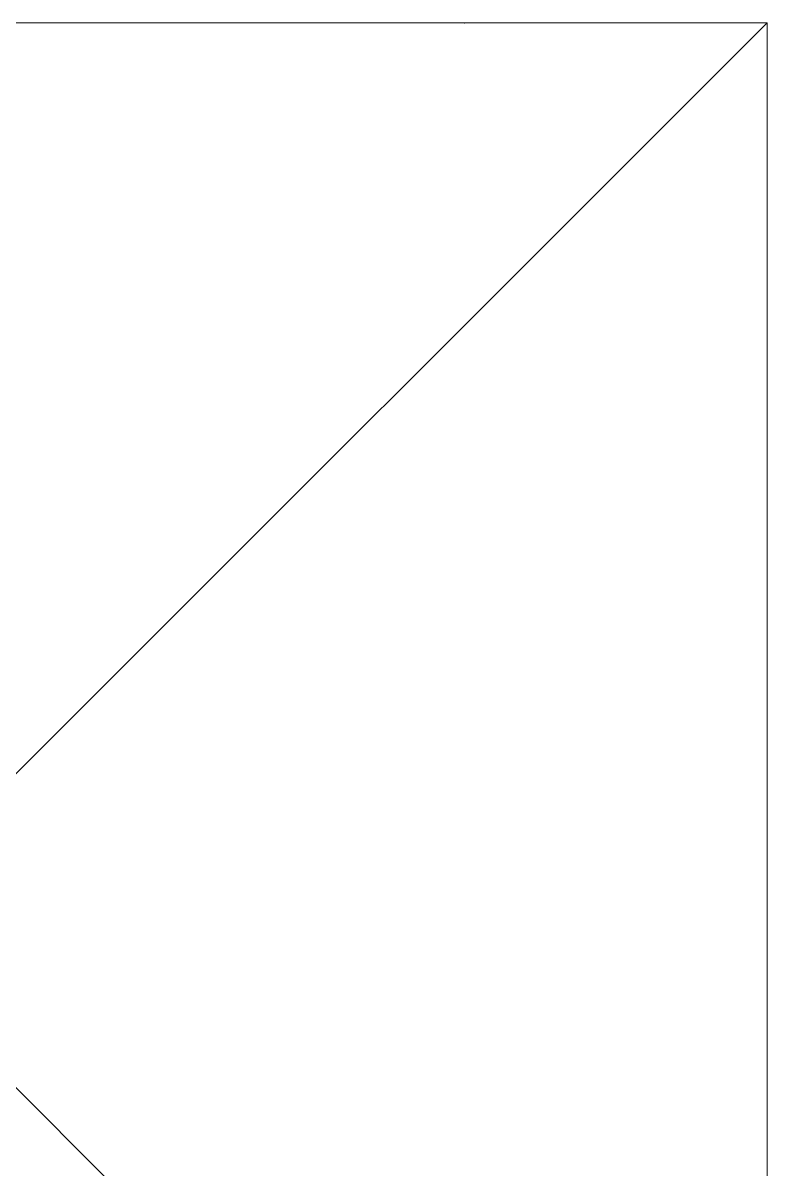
# Model space of a CAD drawing. Header units: millimetres. Extents: x -20000 to 230000, y -17405 to 25402.
# Drawn here: x 115814 to 119500, y -6182 to -500 of the extents above; entities that cross this region are included whole.
import ezdxf
from ezdxf.enums import TextEntityAlignment as Align

# ---------------------------------------------------------------- set-up
doc = ezdxf.new("R2010")
doc.units = ezdxf.units.MM
doc.header["$PDMODE"] = 35
doc.header["$PDSIZE"] = 0.5
doc.layers.get('0').update_dxf_attribs({"lineweight": 13})
doc.layers.add('0 - Trame', color=1, linetype='Continuous', lineweight=0, plot=False)
doc.layers.add('Non visible', color=163, linetype='Continuous', lineweight=25, plot=False)
doc.layers.add('1 - BETON', color=251, linetype='Continuous', lineweight=25)
doc.layers.add('1 - Texte', color=7, linetype='Continuous', lineweight=13)
doc.styles.get("Standard").update_dxf_attribs({"font": 'ARIALUNI.TTF'})
doc.styles.add('Texte Poralu', font='tahomabd.ttf')

# ---------------------------------------------------------------- blocks, each defined once
blk = doc.blocks.new('Cadre Coupe_Elev')
for p in [(6500, 9500), (8000, 9500)]:
    blk.add_point(p)
at = {"layer": '0 - Trame'}
blk.add_lwpolyline([(500, 500), (9500, 500), (9500, 9500), (500, 9500)], close=True, dxfattribs=at)
at = {"color": 7}
blk.add_attdef('REPERE_1', text='', height=300, dxfattribs=at).set_placement((1000, 9000), align=Align.MIDDLE_CENTER)
at = {"layer": '1 - Texte', "color": 7}
for tag, p in [('DEFINITION1', (5000, 1200)), ('DEFINITION2', (5000, 800))]:
    blk.add_attdef(tag, text='', height=250, dxfattribs=at).set_placement(p, align=Align.MIDDLE_CENTER)
at = {"layer": 'Non visible', "style": 'Texte Poralu'}
for p in [(5447.1, 4905.8), (5447.1, 4605.8)]:
    blk.add_attdef('REPERE_2', text='', height=35, dxfattribs=at).set_placement(p, align=Align.MIDDLE_LEFT)

msp = doc.modelspace()

# ---------------------------------------------------------------- linework, layer by layer
for p, q in [((110500, -9500), (119500, -500)), ((119500, -9500), (110500, -500))]:
    msp.add_line(p, q)

# ---------------------------------------------------------------- block references
at = {"layer": '1 - BETON'}
msp.add_blockref('Cadre Coupe_Elev', (110000, -10000), dxfattribs=at)

doc.saveas('drawing.dxf')
